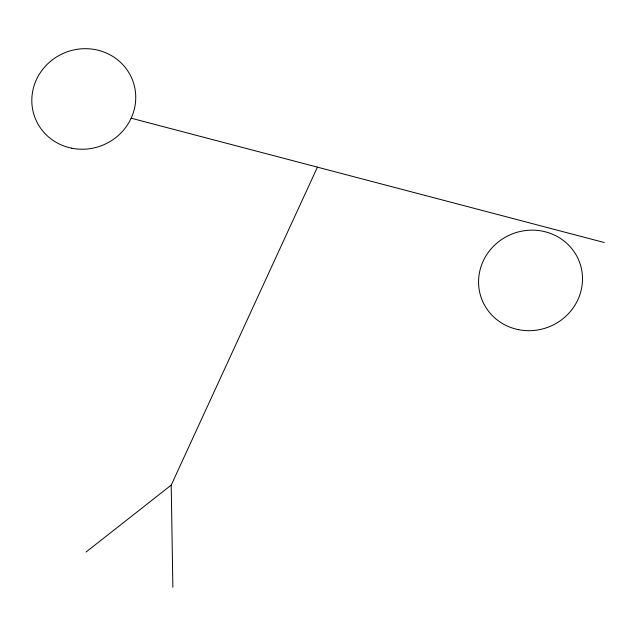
<?xml version="1.0" encoding="UTF-8"?>
<svg xmlns="http://www.w3.org/2000/svg" width="636" height="636" viewBox="0 0 636 636"><rect width="100%" height="100%" fill="white"/><g stroke="black" fill="none" stroke-linecap="round" stroke-linejoin="round"><path stroke-width="0.95" d="M172.873 587.29L171.219 485.109L317.428 167.149M86.051 552.024L171.219 485.109M131.159 118.201L604.2 242.507M518.531 329.663A52.271 49.966 -21.3 0 0 580.326 264.544A52.271 49.966 -21.3 0 0 492.741 247.038A52.271 49.966 -21.3 0 0 518.531 329.663M71.773 148.204A52.271 49.966 -21.3 0 0 133.568 83.085A52.271 49.966 -21.3 0 0 45.983 65.58A52.271 49.966 -21.3 0 0 71.773 148.204"/></g></svg>
